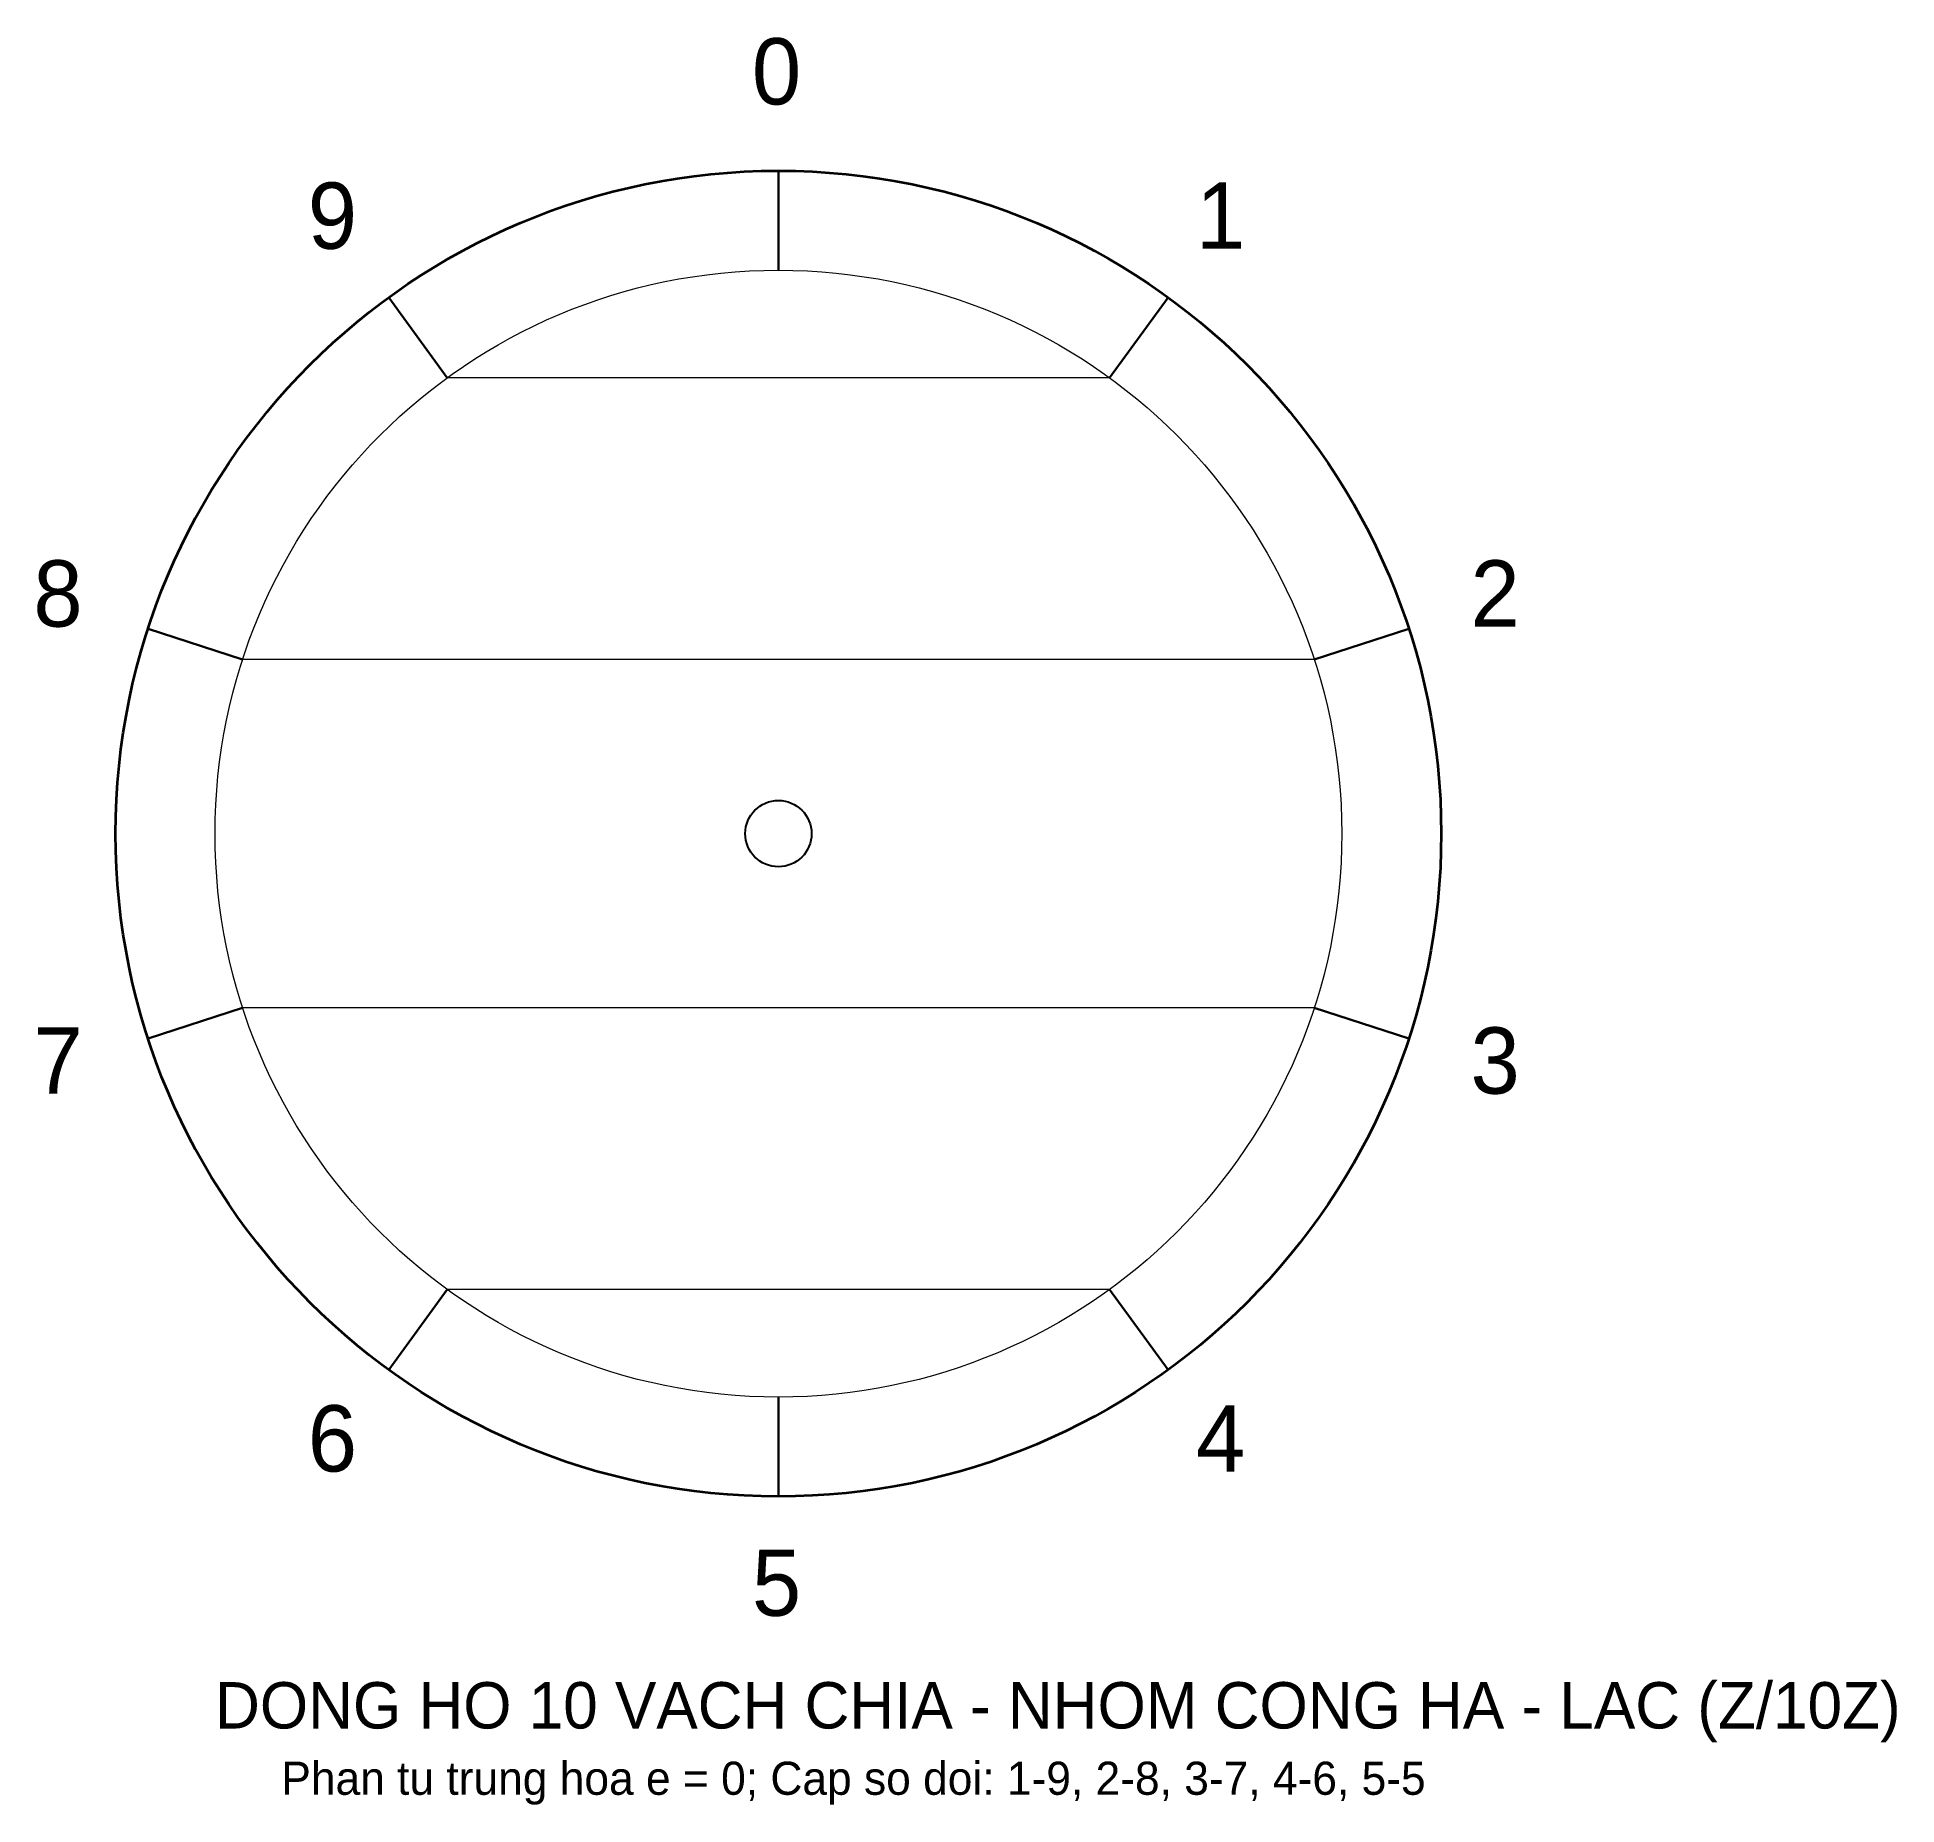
# Model space of a CAD drawing. Header units: metres. Extents: x -112 to 169, y -147 to 120.
import ezdxf

# ---------------------------------------------------------------- set-up
doc = ezdxf.new("R2010")
doc.units = ezdxf.units.M
for name, color, linetype in [('FRAME', 7, 'Continuous'), ('OPPOSITE_LINES', 5, 'Continuous'), ('TEXT_NUMBERS', 7, 'Continuous'), ('TICKS', 1, 'Continuous')]:
    doc.layers.add(name, color=color, linetype=linetype)

msp = doc.modelspace()

# ---------------------------------------------------------------- linework, layer by layer
at = {"layer": 'FRAME', "lineweight": 35}
msp.add_circle((0, 0), 100, dxfattribs=at)
at = {"layer": 'FRAME', "lineweight": 18}
msp.add_circle((0, 0), 85, dxfattribs=at)
at = {"layer": 'FRAME', "lineweight": 25}
msp.add_circle((0, 0), 5, dxfattribs=at)
at = {"layer": 'OPPOSITE_LINES', "lineweight": 15}
for p, q in [((49.96, 68.77), (-49.96, 68.77)), ((80.84, 26.27), (-80.84, 26.27)), ((80.84, -26.27), (-80.84, -26.27)), ((49.96, -68.77), (-49.96, -68.77))]:
    msp.add_line(p, q, dxfattribs=at)
at = {"layer": 'TICKS', "lineweight": 30}
for p, q in [((0, 85), (0, 100)), ((-49.96, 68.77), (-58.78, 80.9)), ((49.96, 68.77), (58.78, 80.9)), ((-80.84, 26.27), (-95.11, 30.9)), ((80.84, 26.27), (95.11, 30.9)), ((-80.84, -26.27), (-95.11, -30.9)), ((80.84, -26.27), (95.11, -30.9)), ((-49.96, -68.77), (-58.78, -80.9)), ((49.96, -68.77), (58.78, -80.9)), ((0, -85), (0, -100))]:
    msp.add_line(p, q, dxfattribs=at)

# ---------------------------------------------------------------- texts
at = {"layer": 'TEXT_NUMBERS'}
for s, height, p in [('0', 10, (-4, 110)), ('9', 10, (-71.01, 88.23)), ('1', 10, (63.01, 88.23)), ('8', 10, (-112.42, 31.23)), ('2', 10, (104.42, 31.23)), ('7', 10, (-112.42, -39.23)), ('3', 10, (104.42, -39.23)), ('6', 10, (-71.01, -96.23)), ('4', 10, (63.01, -96.23)), ('5', 10, (-4, -118)), ('DONG HO 10 VACH CHIA - NHOM CONG HA - LAC (Z/10Z)', 7, (-85, -135)), ('Phan tu trung hoa e = 0; Cap so doi: 1-9, 2-8, 3-7, 4-6, 5-5', 5, (-75, -145))]:
    msp.add_text(s, height=height, dxfattribs=at).set_placement(p)

doc.saveas('drawing.dxf')
